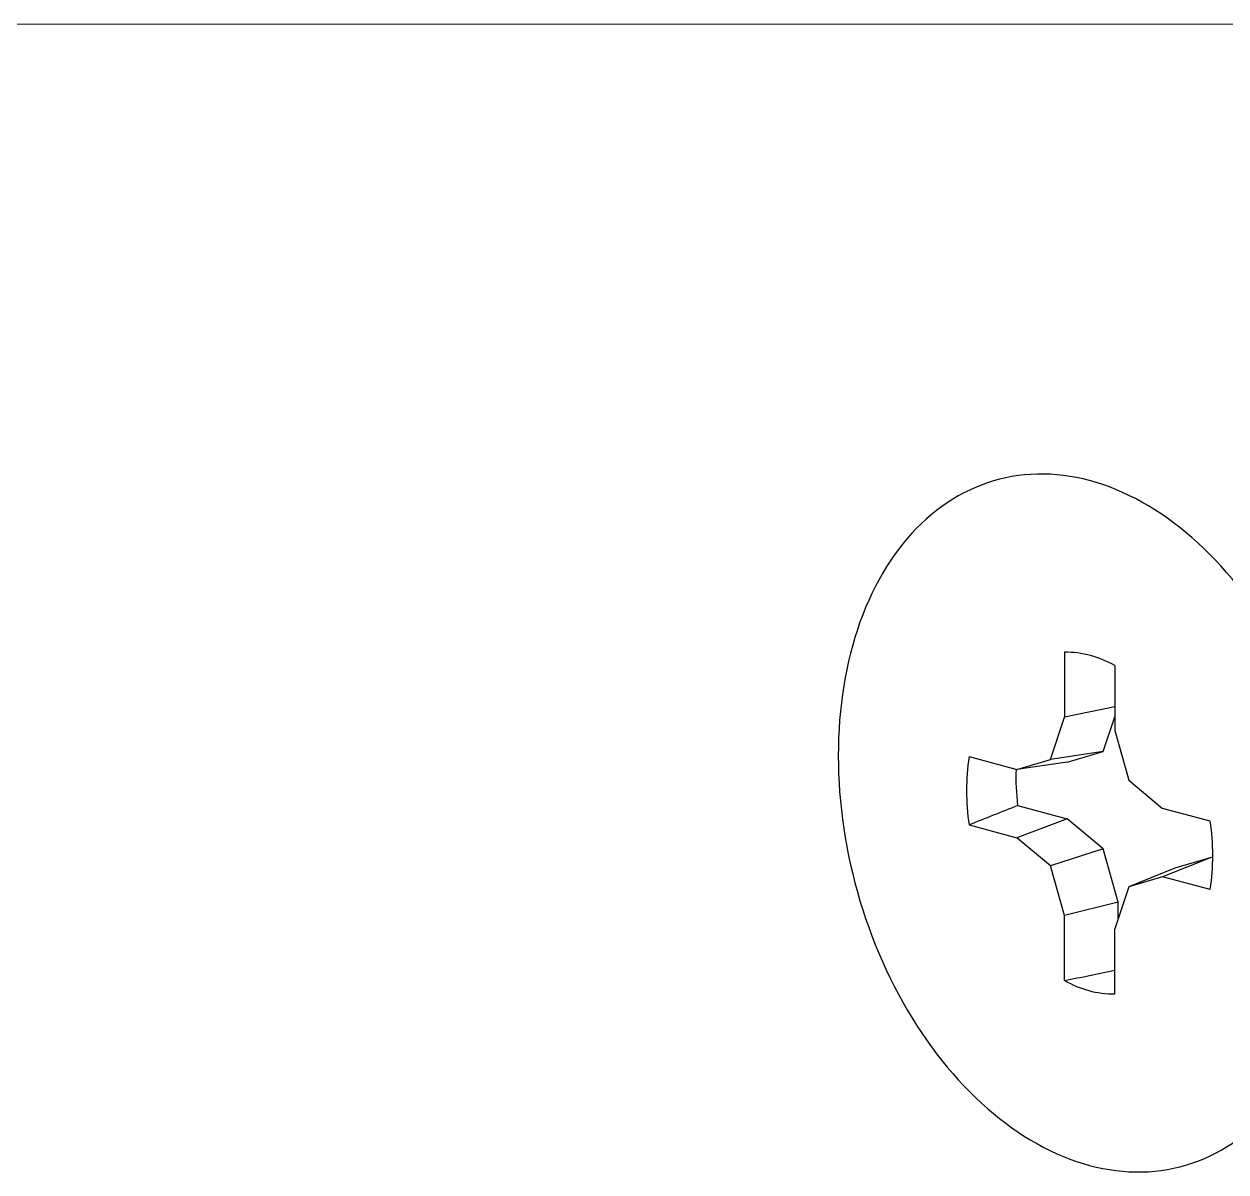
# Model space of a CAD drawing. Header units: millimetres. Extents: x 0.8 to 36, y 0.8 to 27.6.
# Drawn here: x 26.275 to 31.008, y 23.124 to 27.646 of the extents above; entities that cross this region are included whole.
import ezdxf

# ---------------------------------------------------------------- set-up
doc = ezdxf.new("R2010")
doc.units = ezdxf.units.MM
doc.header["$LTSCALE"] = 0.13193
doc.linetypes.add('SLD-Solid', pattern=[0])

msp = doc.modelspace()

# ---------------------------------------------------------------- linework, layer by layer
at = {"color": 7, "linetype": 'SLD-Solid', "lineweight": 18}
msp.add_line((36.02349, 27.64593), (0.83776, 27.64593), dxfattribs=at)
at = {"color": 7, "linetype": 'SLD-Solid', "lineweight": 25}
for p, q in [((30.37239, 25.17182), (30.37239, 24.91569)), ((30.56994, 25.11889), (30.56994, 24.86276)), ((30.56994, 24.95579), (30.37239, 24.91569)), ((30.31733, 24.74933), (30.37239, 24.91569)), ((30.52479, 24.78019), (30.56994, 24.91661)), ((30.56994, 24.86276), (30.625, 24.66689)), ((29.99642, 24.76028), (30.1844, 24.70992)), ((30.52479, 24.78019), (30.31733, 24.74933)), ((30.38223, 24.73793), (30.52479, 24.78019)), ((30.1844, 24.70992), (30.31733, 24.74933)), ((30.38223, 24.73793), (30.1844, 24.70992)), ((30.625, 24.66689), (30.75793, 24.55626)), ((30.18764, 24.56724), (30.38223, 24.51511)), ((30.38223, 24.51511), (30.1844, 24.44074)), ((30.52479, 24.39646), (30.38223, 24.51511)), ((30.94591, 24.5059), (30.75793, 24.55626)), ((29.99642, 24.49111), (30.1844, 24.44074)), ((30.31733, 24.33011), (30.1844, 24.44074)), ((30.52479, 24.39646), (30.31733, 24.33011)), ((30.58385, 24.18639), (30.52479, 24.39646)), ((30.37239, 24.13425), (30.31733, 24.33011)), ((30.94899, 24.36327), (30.75793, 24.28709)), ((30.94899, 24.36327), (30.80643, 24.321)), ((30.95605, 24.36138), (30.94899, 24.36327)), ((30.80643, 24.321), (30.625, 24.24768)), ((30.75793, 24.28709), (30.625, 24.24768)), ((30.94591, 24.23672), (30.75793, 24.28709)), ((30.625, 24.24768), (30.56994, 24.08132)), ((30.58385, 24.18639), (30.37239, 24.13425)), ((30.58385, 24.12332), (30.58385, 24.18639)), ((30.37239, 23.87812), (30.37239, 24.13425)), ((30.56994, 23.82519), (30.56994, 24.08132))]:
    msp.add_line(p, q, dxfattribs=at)
at = {"color": 7, "linetype": 'SLD-Solid', "lineweight": 25, "flags": 128}
msp.add_lwpolyline([(30.47117, 23.14973), (30.49708, 23.14325), (30.52297, 23.1377), (30.54883, 23.13308), (30.57464, 23.1294), (30.60037, 23.12666), (30.62602, 23.12485), (30.65156, 23.12399), (30.67698, 23.12407), (30.70226, 23.12509), (30.72737, 23.12705), (30.75232, 23.12995), (30.77707, 23.13379), (30.8016, 23.13857), (30.82592, 23.14428), (30.84999, 23.15091), (30.8738, 23.15847), (30.89733, 23.16695), (30.92058, 23.17634), (30.94351, 23.18663), (30.96612, 23.19783), (30.98839, 23.20992), (31.01031, 23.22289), (31.03186, 23.23673), (31.05302, 23.25144), (31.07379, 23.267), (31.09414, 23.28341), (31.11406, 23.30065), (31.13355, 23.31871), (31.15258, 23.33758), (31.17114, 23.35725), (31.18922, 23.3777), (31.20681, 23.39891), (31.2239, 23.42088), (31.24047, 23.44359), (31.25652, 23.46702), (31.27202, 23.49116), (31.28698, 23.51599), (31.30138, 23.54149), (31.3152, 23.56765), (31.32845, 23.59444), (31.34112, 23.62186), (31.35318, 23.64987), (31.36465, 23.67847), (31.3755, 23.70763), (31.38572, 23.73733), (31.39533, 23.76755), (31.4043, 23.79828), (31.41263, 23.82948), (31.42031, 23.86114), (31.42735, 23.89324), (31.43373, 23.92576), (31.43945, 23.95866), (31.4445, 23.99194), (31.44889, 24.02557), (31.45261, 24.05951), (31.45565, 24.09376), (31.45803, 24.12829), (31.45972, 24.16307), (31.46074, 24.19808), (31.46108, 24.23329), (31.46074, 24.26869), (31.45972, 24.30425), (31.45803, 24.33994), (31.45565, 24.37573), (31.45261, 24.41161), (31.44889, 24.44755), (31.4445, 24.48353), (31.43945, 24.51951), (31.43373, 24.55549), (31.42735, 24.59142), (31.42031, 24.62729), (31.41263, 24.66307), (31.4043, 24.69874), (31.39533, 24.73427), (31.38572, 24.76963), (31.3755, 24.80482), (31.36465, 24.83979), (31.35318, 24.87453), (31.34112, 24.90901), (31.32845, 24.94321), (31.3152, 24.97711), (31.30138, 25.01067), (31.28698, 25.04389), (31.27202, 25.07673), (31.25652, 25.10918), (31.24047, 25.14121), (31.2239, 25.17279), (31.20681, 25.20392), (31.18922, 25.23456), (31.17114, 25.2647), (31.15258, 25.29431), (31.13355, 25.32338), (31.11406, 25.35188), (31.09414, 25.37979), (31.07379, 25.40711), (31.05302, 25.4338), (31.03186, 25.45984), (31.01031, 25.48523), (30.98839, 25.50995), (30.96612, 25.53397), (30.94351, 25.55728), (30.92058, 25.57986), (30.89733, 25.60171), (30.8738, 25.6228), (30.84999, 25.64311), (30.82592, 25.66265), (30.8016, 25.68138), (30.77707, 25.69931), (30.75232, 25.71641), (30.72737, 25.73267), (30.70226, 25.74809), (30.67698, 25.76266), (30.65156, 25.77636), (30.62602, 25.78918), (30.60037, 25.80112), (30.57464, 25.81216), (30.54883, 25.82231), (30.52297, 25.83154), (30.49708, 25.83987), (30.47117, 25.84727), (30.44525, 25.85375), (30.41936, 25.8593), (30.3935, 25.86392), (30.36769, 25.86761), (30.34196, 25.87035), (30.31631, 25.87215), (30.29077, 25.87302), (30.26535, 25.87294), (30.24008, 25.87192), (30.21496, 25.86996), (30.19002, 25.86705), (30.16527, 25.86321), (30.14073, 25.85844), (30.11641, 25.85273), (30.09234, 25.84609), (30.06853, 25.83854), (30.045, 25.83006), (30.02175, 25.82067), (29.99882, 25.81037), (29.97621, 25.79918), (29.95394, 25.78709), (29.93202, 25.77412), (29.91047, 25.76028), (29.88931, 25.74557), (29.86855, 25.73), (29.84819, 25.71359), (29.82827, 25.69635), (29.80879, 25.67829), (29.78976, 25.65942), (29.77119, 25.63976), (29.75311, 25.61931), (29.73552, 25.59809), (29.71843, 25.57612), (29.70186, 25.55342), (29.68582, 25.52999), (29.67031, 25.50585), (29.65535, 25.48102), (29.64096, 25.45552), (29.62713, 25.42936), (29.61388, 25.40256), (29.60121, 25.37515), (29.58915, 25.34713), (29.57769, 25.31854), (29.56684, 25.28938), (29.55661, 25.25968), (29.547, 25.22945), (29.53803, 25.19873), (29.5297, 25.16752), (29.52202, 25.13586), (29.51498, 25.10376), (29.5086, 25.07125), (29.50289, 25.03834), (29.49783, 25.00506), (29.49344, 24.97144), (29.48972, 24.93749), (29.48668, 24.90324), (29.48431, 24.86872), (29.48261, 24.83394), (29.48159, 24.79893), (29.48125, 24.76371), (29.48159, 24.72831), (29.48261, 24.69276), (29.48431, 24.65707), (29.48668, 24.62127), (29.48972, 24.58539), (29.49344, 24.54945), (29.49783, 24.51348), (29.50289, 24.47749), (29.5086, 24.44152), (29.51498, 24.40559), (29.52202, 24.36972), (29.5297, 24.33394), (29.53803, 24.29827), (29.547, 24.26274), (29.55661, 24.22737), (29.56684, 24.19219), (29.57769, 24.15722), (29.58915, 24.12248), (29.60121, 24.08799), (29.61388, 24.05379), (29.62713, 24.0199), (29.64096, 23.98633), (29.65535, 23.95312), (29.67031, 23.92027), (29.68582, 23.88783), (29.70186, 23.8558), (29.71843, 23.82421), (29.73552, 23.79309), (29.75311, 23.76245), (29.77119, 23.73231), (29.78976, 23.7027), (29.80879, 23.67363), (29.82827, 23.64513), (29.84819, 23.61721), (29.86855, 23.5899), (29.88931, 23.56321), (29.91047, 23.53716), (29.93202, 23.51177), (29.95394, 23.48706), (29.97621, 23.46304), (29.99882, 23.43973), (30.02175, 23.41714), (30.045, 23.3953), (30.06853, 23.37421), (30.09234, 23.35389), (30.11641, 23.33436), (30.14073, 23.31562), (30.16527, 23.2977), (30.19002, 23.2806), (30.21496, 23.26433), (30.24008, 23.24891), (30.26535, 23.23435), (30.29077, 23.22065), (30.31631, 23.20783), (30.34196, 23.19589), (30.36769, 23.18484), (30.3935, 23.1747), (30.41936, 23.16546), (30.44525, 23.15714), (30.47117, 23.14973)], dxfattribs=at)
at = {"color": 7, "linetype": 'SLD-Solid', "lineweight": 25}
for centre, radius, start, end in [((30.37138, 24.77289), 0.39893, 60.14888, 89.8552), ((30.88291, 24.62569), 0.89665, 171.36719, 188.63281), ((31.11023, 24.68048), 0.92952, 178.13258, 186.99757), ((30.05943, 24.37131), 0.89665, 351.36719, 8.63281), ((30.5702, 24.22132), 0.39613, 240.04162, 269.96246)]:
    msp.add_arc(centre, radius, start, end, dxfattribs=at)
for major_axis, ratio, start_param, end_param in [((5.56278, 2.13177), 0.0496074, 1.8084854, 1.8441939), ((6.02583, 1.37029), 0.1042835, 4.4835395, 4.5169078)]:
    msp.add_ellipse((31.60022, 24.80099), major_axis=major_axis, ratio=ratio, start_param=start_param, end_param=end_param, dxfattribs=at)

doc.saveas('drawing.dxf')
